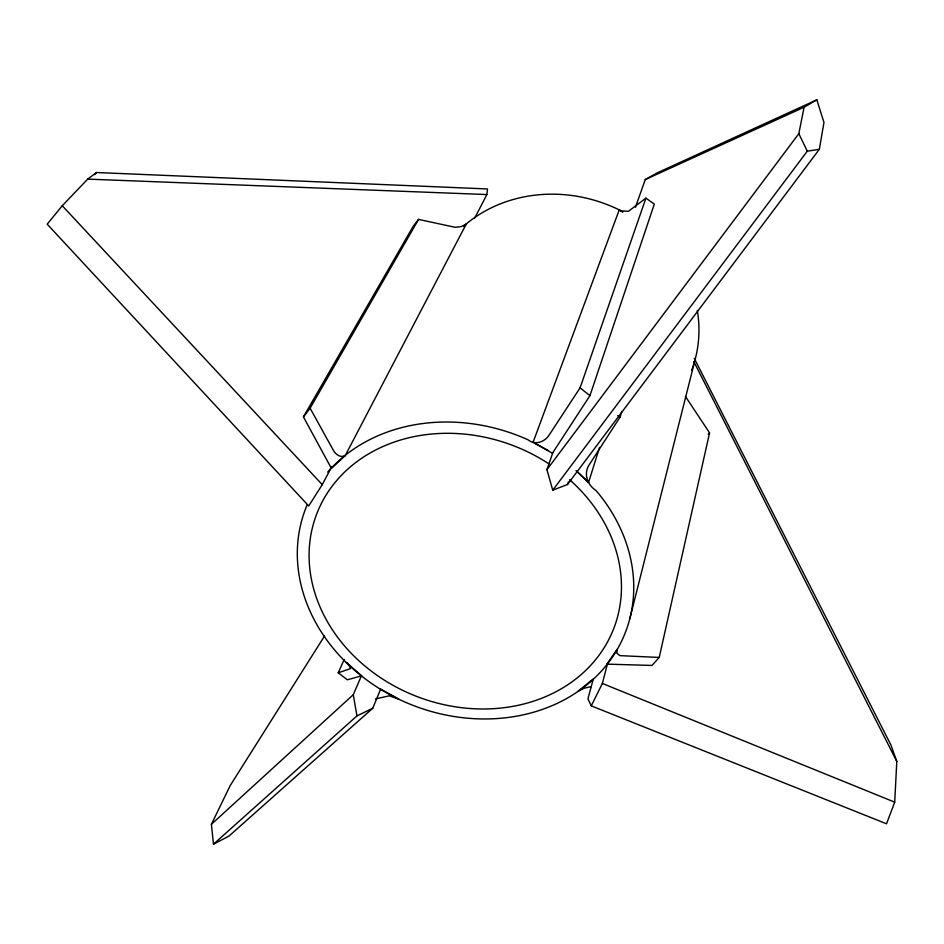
<?xml version="1.0" encoding="UTF-8"?>
<svg xmlns="http://www.w3.org/2000/svg" width="944" height="944" viewBox="0 0 944 944"><rect width="100%" height="100%" fill="white"/><g stroke="black" fill="none" stroke-linecap="round" stroke-linejoin="round"><path stroke-width="1.42" d="M593.269 678.96L587.959 698.843L591.263 705.864L886.534 823.793L894.711 802.164L896.8 761.43L890.935 745.052L694.288 358.378M474.761 218.005L486.892 194.558L487.493 188.953L96.453 172.516L87.721 179.124L62.269 205.733L47.2 224.176L308.7 505.96L322.246 484.65L331.863 466.466M463.893 225.946A138.91 124.938 21.1 0 1 615.217 207.999L621.671 210.949L628.409 211.303L645.92 198.146L654.322 204.093L589.953 395.607L552.865 452.565L546.93 469.664L552.747 490.184L567.474 484.508L819.333 149.305L823.97 122.437L816.831 99.804L657.461 172.752L645.271 179.561L635.465 207.232M546.93 469.664L798.825 133.682L804.087 107.238L816.831 99.804M659.219 657.449L619.984 655.643L616.833 653.201L617.234 649.177L606.886 664.139L651.997 665.437L659.219 657.449L709.569 432.871L685.415 396.421M629.778 618.816L695.35 358.673M591.263 705.864L602.355 683.456L607.547 663.502M307.154 504.898A171.442 144.739 21.1 0 0 493.83 718.738A171.442 144.739 21.1 0 0 596.124 490.597C587.015 484.827 583.085 472.897 589.811 463.893L620.055 417.106L621.766 411.478M588.56 482.467L576.253 470.737L588.56 482.467L599.534 447.468M567.474 484.508L568.312 481.912M327.698 472.106A171.442 144.739 21.1 0 1 528.133 439.845C535.177 445.662 545.184 441.839 549.42 434.606L580.064 387.89L645.92 198.146M324.559 635.985L230.171 785.632L211.409 824.289L213.474 844.196L228.873 836.16L372.75 708.236L380.609 689.214M211.409 824.289L353.292 694.69L361.434 675.751M338.223 672.812L350.33 668.671L349.551 666.193L346.342 662.452L361.682 675.81L347.404 679.786L338.223 672.812L344.218 659.419M345.268 455.515L466.159 224.2L461.168 226.607L455.279 227.327L418.558 219.409L413.083 226.477L303.425 416.906L331.438 468.448L345.268 455.515C340.489 458.383 335.309 454.147 333.149 449.934L310.104 408.197L418.558 219.409M552.747 490.184L807.285 151.182L819.333 149.305M310.104 408.197L303.425 416.906M552.865 452.565L552.382 453.191L533.077 442.299L619.193 209.993L622.662 211.904M94.624 174.675L96.453 172.516M708.224 434.264L709.569 432.871M592.667 679.42L578.247 691.091L584.23 688.211L591.074 686.63M464.082 226.123L466.159 224.2M213.474 844.196L356.926 715.93L372.75 708.236M645.271 179.561L804.087 107.238M375.618 698.867L389.235 695.822L398.993 699.197L380.892 689.203M87.721 179.124L486.892 194.558M602.355 683.456L894.711 802.164M534.398 443.007L547.909 450.312M620.243 210.571L622.721 211.845M617.742 415.643L620.055 417.106M589.953 395.607L580.064 387.89M62.269 205.733L322.246 484.65M693.828 361.623L896.8 761.43M798.825 133.682L807.285 151.182M353.292 694.69L356.926 715.93M569.574 479.658A159.182 134.378 21.1 0 1 521.926 704.448A159.182 134.378 21.1 0 1 309.821 542.269A159.182 134.378 21.1 0 1 548.971 463.905M697.321 310.411A138.91 124.938 21.1 0 1 691.622 370.378"/></g></svg>
